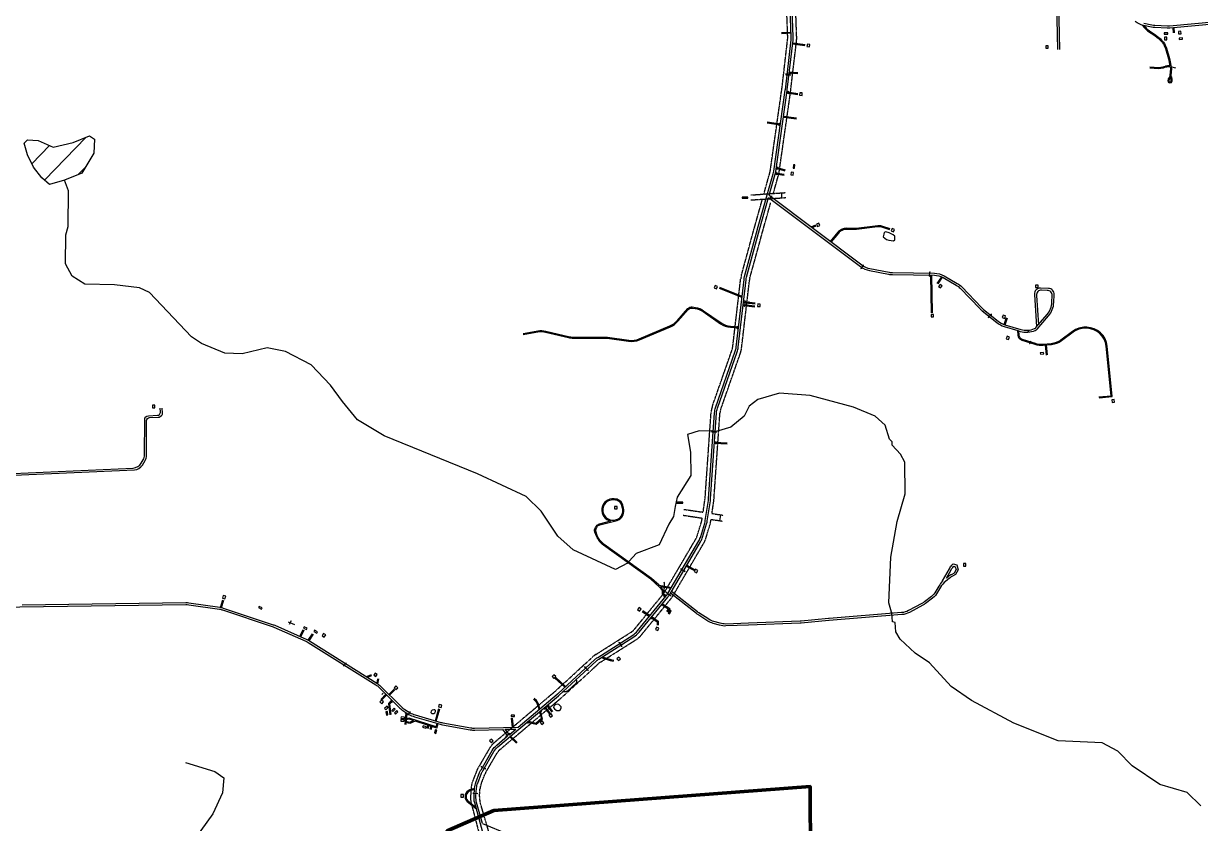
# Model space of a CAD drawing. Header units: inches. Extents: x 2666812 to 2767151, y 580083 to 705712.
# Drawn here: x 2693907 to 2705730, y 655775 to 663811 of the extents above; entities that cross this region are included whole.
import ezdxf

# ---------------------------------------------------------------- set-up
doc = ezdxf.new("R2010")
doc.units = ezdxf.units.IN
doc.header["$MEASUREMENT"] = 0
doc.linetypes.add('PHANTOM', pattern=[2.5, 1.25, -0.25, 0.25, -0.25, 0.25, -0.25])
for name, color, linetype in [('HY-SHORE', 5, 'Continuous'), ('PLD-LANDBASE', 252, 'Continuous'), ('PLD-PAR', 1, 'Continuous')]:
    doc.layers.add(name, color=color, linetype=linetype)
doc.layers.add('PLD-REMOTE-BOUNDARY', color=40, linetype='Continuous', lineweight=80)

# ---------------------------------------------------------------- blocks, each defined once
blk = doc.blocks.new('*X13')
at = {"color": 0}
for p, q in [((2694118, 662239), (2694536, 662669)), ((2693991, 662403), (2694169, 662586)), ((2694457, 662294), (2694527, 662366))]:
    blk.add_line(p, q, dxfattribs=at)
blk = doc.blocks.new('SPLICE')
blk.add_lwpolyline([(0, 0, 0, 6, 0), (18, 0, 6, 6, 0)], format="xyseb")
blk = doc.blocks.new('DRWAYCULVERT')
for p, q in [((-13, 2), (-10, 0)), ((-10, 0), (-13, -2)), ((-10, 0), (10, 0)), ((13, 2), (10, 0)), ((10, 0), (13, -2))]:
    blk.add_line(p, q)
blk = doc.blocks.new('CULVERT')
for p, q in [((-52, 7), (-41, 0)), ((-41, 0), (-52, -7)), ((-41, 0), (41, 0)), ((52, 7), (41, 0)), ((41, 0), (52, -7))]:
    blk.add_line(p, q)
blk = doc.blocks.new('CULVERT-LONG-PT1')
for p, q in [((-12, 7), (0, 0)), ((0, 0), (-12, -7))]:
    blk.add_line(p, q)
blk = doc.blocks.new('CULVERT-LONG-PT2')
for p, q in [((12, 7), (0, 0)), ((0, 0), (12, -7))]:
    blk.add_line(p, q)
blk = doc.blocks.new('DWELLING2')
blk.add_lwpolyline([(28, -26), (28, 26), (-23, 26), (-23, -26)], close=True)
blk = doc.blocks.new('HOUSETRL')
blk.add_lwpolyline([(-34, -15), (34, -15), (34, 15), (-34, 15)], close=True)

msp = doc.modelspace()

# ---------------------------------------------------------------- linework, layer by layer
at = {"layer": 'HY-SHORE'}
for p, q in [((2693913, 662609), (2693946, 662643)), ((2693913, 662609), (2693946, 662643)), ((2693948, 662493), (2693913, 662609)), ((2693948, 662493), (2693913, 662609)), ((2693946, 662643), (2694054, 662636)), ((2693946, 662643), (2694054, 662636)), ((2694054, 662636), (2694205, 662571)), ((2694054, 662636), (2694205, 662571)), ((2694205, 662571), (2694405, 662615)), ((2694205, 662571), (2694405, 662615)), ((2694405, 662615), (2694570, 662684)), ((2694405, 662615), (2694570, 662684)), ((2694570, 662684), (2694621, 662651)), ((2694570, 662684), (2694621, 662651)), ((2694621, 662651), (2694614, 662509)), ((2694621, 662651), (2694614, 662509)), ((2694007, 662369), (2693948, 662493)), ((2694007, 662369), (2693948, 662493)), ((2694614, 662509), (2694491, 662308)), ((2694614, 662509), (2694491, 662308)), ((2694092, 662261), (2694007, 662369)), ((2694092, 662261), (2694007, 662369)), ((2694168, 662195), (2694092, 662261)), ((2694168, 662195), (2694092, 662261)), ((2694317, 662239), (2694168, 662195)), ((2694317, 662239), (2694168, 662195)), ((2694491, 662308), (2694317, 662239)), ((2694491, 662308), (2694317, 662239)), ((2694360, 662131), (2694317, 662239)), ((2694356, 661773), (2694360, 662131)), ((2694332, 661689), (2694356, 661773)), ((2694327, 661397), (2694332, 661689)), ((2694395, 661273), (2694327, 661397)), ((2694521, 661192), (2694395, 661273)), ((2694821, 661187), (2694521, 661192)), ((2695071, 661156), (2694821, 661187)), ((2695172, 661108), (2695071, 661156)), ((2695594, 660663), (2695172, 661108)), ((2695695, 660597), (2695594, 660663)), ((2695929, 660500), (2695695, 660597)), ((2696104, 660493), (2695929, 660500)), ((2696354, 660554), (2696104, 660493)), ((2696538, 660515), (2696354, 660554)), ((2696797, 660384), (2696538, 660515)), ((2696991, 660178), (2696797, 660384)), ((2697110, 660013), (2696991, 660178)), ((2697262, 659831), (2697110, 660013)), ((2701285, 660036), (2701195, 659969)), ((2701502, 660097), (2701285, 660036)), ((2701810, 660076), (2701502, 660097)), ((2702245, 659956), (2701810, 660076)), ((2701195, 659969), (2701146, 659868)), ((2702463, 659867), (2702245, 659956)), ((2697531, 659668), (2697262, 659831)), ((2701014, 659758), (2700866, 659712)), ((2701146, 659868), (2701014, 659758)), ((2702564, 659776), (2702463, 659867)), ((2702607, 659635), (2702564, 659776)), ((2698469, 659287), (2697531, 659668)), ((2700693, 659720), (2700578, 659684)), ((2700578, 659684), (2700608, 659504)), ((2700820, 659715), (2700693, 659720)), ((2702632, 659610), (2702607, 659635)), ((2702633, 659577), (2702632, 659610)), ((2702717, 659486), (2702633, 659577)), ((2700608, 659504), (2700611, 659270)), ((2702760, 659404), (2702717, 659486)), ((2702763, 659086), (2702760, 659404)), ((2698955, 659059), (2698469, 659287)), ((2700611, 659270), (2700474, 659053)), ((2699107, 658911), (2698955, 659059)), ((2700474, 659053), (2700454, 658959)), ((2702683, 658810), (2702763, 659086)), ((2700454, 658959), (2700438, 658858)), ((2699276, 658663), (2699107, 658911)), ((2700438, 658858), (2700389, 658783)), ((2702621, 658451), (2702683, 658810)), ((2700389, 658783), (2700294, 658574)), ((2699428, 658523), (2699276, 658663)), ((2700294, 658574), (2700060, 658487)), ((2699854, 658328), (2699428, 658523)), ((2700060, 658487), (2699990, 658410)), ((2699973, 658390), (2699854, 658328)), ((2702601, 657993), (2702621, 658451)), ((2702625, 657898), (2702601, 657993)), ((2702637, 657801), (2702632, 657847)), ((2702662, 657794), (2702637, 657801)), ((2702671, 657702), (2702662, 657794)), ((2702714, 657627), (2702671, 657702)), ((2702865, 657487), (2702714, 657627)), ((2703008, 657389), (2702865, 657487)), ((2703227, 657150), (2703008, 657389)), ((2703429, 657010), (2703227, 657150)), ((2703856, 656782), (2703429, 657010)), ((2704301, 656604), (2703856, 656782)), ((2704743, 656584), (2704301, 656604)), ((2704902, 656502), (2704743, 656584)), ((2705045, 656354), (2704902, 656502)), ((2695535, 656386), (2695828, 656298)), ((2705322, 656166), (2705045, 656354)), ((2695828, 656298), (2695920, 656232)), ((2695920, 656232), (2695905, 656082)), ((2705598, 656085), (2705322, 656166)), ((2695905, 656082), (2695808, 655872)), ((2705733, 655954), (2705598, 656085)), ((2695808, 655872), (2695627, 655620))]:
    msp.add_line(p, q, dxfattribs=at)
for points in [[(2702643, 661689), (2702602, 661709), (2702571, 661718), (2702554, 661711), (2702548, 661695), (2702543, 661667), (2702576, 661641), (2702599, 661634), (2702646, 661629), (2702661, 661638), (2702661, 661659), (2702661, 661674), (2702643, 661689)], [(2700346, 658165), (2700345, 658190), (2700342, 658200)], [(2700368, 658094), (2700366, 658096), (2700360, 658100), (2700354, 658104), (2700350, 658108), (2700345, 658117), (2700344, 658123), (2700346, 658130), (2700343, 658139), (2700343, 658139)], [(2698028, 656918), (2698011, 656913), (2698002, 656903), (2697998, 656890), (2698009, 656880), (2698028, 656879), (2698038, 656885), (2698046, 656899), (2698045, 656909), (2698040, 656916), (2698028, 656918)], [(2699308, 656946), (2699299, 656957), (2699283, 656970), (2699275, 656975), (2699256, 656971), (2699243, 656963), (2699235, 656952), (2699231, 656940), (2699241, 656926), (2699241, 656926), (2699257, 656912), (2699262, 656911), (2699275, 656911), (2699288, 656911), (2699300, 656919), (2699305, 656927), (2699309, 656938), (2699308, 656946)]]:
    msp.add_lwpolyline(points, dxfattribs=at)
at = {"layer": 'PLD-LANDBASE'}
for p, q in [((2701562, 663310), (2701568, 663306)), ((2701568, 663306), (2701608, 663303)), ((2701614, 663305), (2701608, 663303)), ((2705484, 663362), (2705432, 663375)), ((2701567, 663296), (2701561, 663294)), ((2701567, 663296), (2701607, 663293)), ((2701607, 663293), (2701613, 663289)), ((2701520, 662110), (2701523, 662060)), ((2695271, 659883), (2695272, 659883)), ((2695283, 659910), (2695279, 659947)), ((2695279, 659863), (2695293, 659875)), ((2695304, 659901), (2695299, 659949)), ((2700823, 659709), (2700817, 659706)), ((2700818, 659723), (2700824, 659719)), ((2700823, 659709), (2700864, 659707)), ((2700824, 659719), (2700864, 659717)), ((2700870, 659720), (2700864, 659717)), ((2700864, 659707), (2700869, 659704)), ((2700908, 658877), (2700899, 658817)), ((2700271, 657801), (2700271, 657769)), ((2700282, 657806), (2700281, 657769)), ((2697507, 657072), (2697519, 657083))]:
    msp.add_line(p, q, dxfattribs=at)
for points in [[(2701398, 662086), (2701457, 662297, 0.033156), (2701463, 662325), (2701579, 663139, 0.006321), (2701580, 663144), (2701638, 663645, 0.038375), (2701639, 663679), (2701602, 664667)], [(2698876, 656744), (2699267, 657074, 0.010447), (2699274, 657079), (2699647, 657422, -0.044741), (2699675, 657443), (2700027, 657666, 0.080829), (2700075, 657709), (2700363, 658061, 0.038525), (2700380, 658086), (2700691, 658615, 0.059284), (2700710, 658659), (2700750, 658792, 0.035865), (2700756, 658820), (2700787, 659020, 0.020267), (2700789, 659036), (2700849, 659900, -0.066755), (2700859, 659952), (2701057, 660519, 0.055088), (2701067, 660561), (2701146, 661240, -0.037728), (2701151, 661269), (2701282, 661747, -0.001842), (2701282, 661748), (2701438, 662302, 0.033156), (2701443, 662328), (2701559, 663142, 0.006321), (2701560, 663147), (2701618, 663648, 0.038375), (2701619, 663678), (2701585, 664600)], [(2704338, 664416), (2704304, 664202, 0.04487), (2704302, 664167), (2704314, 663552)], [(2704291, 664248), (2704285, 664205, 0.04487), (2704282, 664166), (2704294, 663551)], [(2705894, 663807), (2705423, 663766, -0.032707), (2705397, 663765), (2705272, 663771, -0.042559), (2705239, 663775), (2705158, 663792, -0.114838), (2705076, 663831)], [(2705144, 663796), (2705170, 663766, 0.0667), (2705210, 663732), (2705263, 663697), (2705305, 663665, -0.073213), (2705346, 663623), (2705350, 663618, -0.081189), (2705379, 663560), (2705411, 663456), (2705423, 663388)], [(2705161, 663792), (2705177, 663774, 0.0667), (2705217, 663739), (2705269, 663705), (2705312, 663672, -0.073213), (2705353, 663631), (2705359, 663623, -0.081189), (2705388, 663565), (2705421, 663459), (2705438, 663358), (2705434, 663292), (2705432, 663287)], [(2705892, 663827), (2705421, 663786, -0.032707), (2705398, 663785), (2705273, 663791, -0.042559), (2705243, 663794), (2705163, 663812, -0.114838)], [(2705223, 663375), (2705309, 663371), (2705357, 663378, 0.048085), (2705372, 663381), (2705382, 663385, -0.127491), (2705422, 663388), (2705423, 663388)], [(2705223, 663365), (2705309, 663361), (2705360, 663368, 0.048085), (2705374, 663372), (2705383, 663375, -0.127491), (2705423, 663378), (2705425, 663377)], [(2698517, 655775), (2698459, 655987, -0.085377), (2698452, 656048), (2698458, 656129, -0.074969), (2698470, 656181), (2698508, 656279, -0.039486), (2698520, 656305), (2698633, 656499, -0.085929), (2698673, 656546), (2699280, 657058, 0.010447), (2699287, 657065), (2699660, 657407, -0.044741), (2699686, 657426), (2700038, 657649, 0.080829), (2700091, 657696), (2700378, 658048, 0.038525), (2700398, 658076), (2700708, 658605, 0.059284), (2700729, 658653), (2700769, 658786, 0.035865), (2700776, 658817), (2700807, 659017, 0.020267), (2700809, 659035), (2700868, 659899, -0.066755), (2700878, 659946), (2701076, 660512, 0.055088), (2701087, 660559), (2701165, 661237, -0.037728), (2701171, 661264), (2701301, 661742, -0.001842), (2701301, 661743), (2701392, 662065)], [(2701392, 662065), (2702316, 661370, 0.113682), (2702406, 661330), (2702598, 661293, 0.044669), (2702637, 661289), (2703057, 661283, -0.127216), (2703144, 661260), (2703277, 661184, -0.071575), (2703317, 661152), (2703517, 660944, 0.031488), (2703538, 660925), (2703684, 660807, 0.097755), (2703760, 660767), (2703895, 660726)], [(2701398, 662086), (2702328, 661386, 0.113682), (2702410, 661350), (2702602, 661313, 0.044669), (2702637, 661309), (2703057, 661303, -0.127216), (2703154, 661277), (2703287, 661201, -0.071575), (2703332, 661166), (2703532, 660957, 0.031488), (2703550, 660940), (2703697, 660822, 0.097755), (2703765, 660786), (2703925, 660739, 0.178383), (2704063, 660747), (2704067, 660749, 0.112672), (2704077, 660757), (2704190, 660889, 0.168124), (2704237, 661011), (2704240, 661079, 0.415247), (2704192, 661131), (2704134, 661133, 0.443935), (2704083, 661080), (2704102, 660786)], [(2702612, 661750), (2702531, 661775, 0.108588), (2702488, 661779), (2702273, 661752, -0.039874), (2702257, 661751), (2702175, 661754, 0.115046), (2702131, 661745), (2702123, 661741, 0.113567), (2702088, 661714), (2702012, 661623)], [(2702609, 661740), (2702530, 661765, 0.108588), (2702487, 661769), (2702274, 661742, -0.039874), (2702258, 661741), (2702177, 661743, 0.115046), (2702133, 661735), (2702130, 661733, 0.113567), (2702094, 661706), (2702020, 661617)], [(2703895, 660726), (2703919, 660719, 0.178383), (2704071, 660729), (2704079, 660733, 0.112672), (2704090, 660741), (2704205, 660876, 0.168124), (2704257, 661010), (2704260, 661088, 0.415247), (2704203, 661151), (2704124, 661153, 0.443935), (2704062, 661090), (2704083, 660764)], [(2698925, 660698), (2699074, 660724, -0.102301), (2699154, 660722), (2699383, 660667, 0.058033), (2699429, 660662), (2699745, 660661, -0.033311), (2699772, 660659), (2699987, 660629, 0.134953), (2700092, 660643), (2700401, 660774, 0.113405), (2700474, 660826), (2700580, 660947, -0.257866), (2700625, 660964), (2700657, 660959, -0.111376), (2700739, 660926), (2700916, 660805, 0.126343), (2701009, 660771), (2701090, 660763)], [(2698927, 660689), (2699075, 660715, -0.102301), (2699152, 660712), (2699381, 660657, 0.058033), (2699429, 660652), (2699745, 660651, -0.033311), (2699770, 660649), (2699986, 660619, 0.134953), (2700096, 660634), (2700405, 660765, 0.113405), (2700481, 660820), (2700584, 660937, -0.257866), (2700629, 660953), (2700655, 660949, -0.111376), (2700733, 660918), (2700910, 660796, 0.126343), (2701008, 660761), (2701089, 660753)], [(2704711, 660060), (2704832, 660072), (2704783, 660569, 0.380001), (2704588, 660750), (2704574, 660750, 0.16514), (2704452, 660711), (2704333, 660623, -0.13645), (2704233, 660585), (2704149, 660577, -0.100561), (2704070, 660586), (2703939, 660628, -0.312512), (2703898, 660682), (2703895, 660726)], [(2704712, 660050), (2704843, 660063), (2704793, 660570, 0.380001), (2704588, 660760), (2704575, 660760, 0.16514), (2704446, 660719), (2704327, 660631, -0.13645), (2704232, 660595), (2704148, 660587, -0.100561), (2704073, 660596), (2703942, 660637, -0.312512), (2703908, 660682), (2703906, 660723)], [(2693802, 659292), (2695008, 659346, 0.251884), (2695090, 659395), (2695109, 659428, 0.135092), (2695123, 659479), (2695124, 659832, -0.400705), (2695162, 659872), (2695253, 659876)], [(2693809, 659273), (2695020, 659327, 0.251884), (2695101, 659376), (2695129, 659422, 0.135092), (2695143, 659473), (2695143, 659822, -0.400705), (2695172, 659852), (2695261, 659856)], [(2700292, 658168), (2700216, 658237), (2699741, 658578, -0.146295), (2699671, 658669), (2699659, 658702, -0.23586), (2699663, 658746), (2699668, 658754, -0.193552), (2699698, 658776), (2699872, 658820, 0.271387), (2699930, 658877), (2699934, 658892, 0.12778), (2699935, 658943), (2699927, 658973, 0.233578), (2699882, 659027), (2699880, 659028, 0.071371), (2699858, 659034), (2699839, 659036, 0.954119), (2699807, 658814)], [(2700356, 658052), (2700335, 658069, -0.276222), (2700326, 658093), (2700327, 658098, 0.217356), (2700322, 658118), (2700296, 658150), (2700209, 658229), (2699733, 658572, -0.146295), (2699663, 658663), (2699647, 658703, -0.23586), (2699652, 658747), (2699662, 658763, -0.193552), (2699692, 658785), (2699807, 658814)], [(2703140, 658213), (2703208, 658333, -0.05559), (2703234, 658369), (2703245, 658382), (2703284, 658372), (2703297, 658323), (2703271, 658275), (2703241, 658260, 0.050118), (2703208, 658238), (2703169, 658207, 0.094899), (2703120, 658150), (2703090, 658098, -0.097991), (2703039, 658040), (2702969, 657986, -0.041971), (2702941, 657968), (2702807, 657896, -0.103104), (2702729, 657873), (2702000, 657815, 0.004369), (2701997, 657815), (2701720, 657788, -0.013921), (2701709, 657787), (2701191, 657766, -0.002185), (2701190, 657766), (2700962, 657759, -0.078129), (2700900, 657766), (2700835, 657785, -0.073504), (2700782, 657809), (2700681, 657874, -0.021895), (2700667, 657885), (2700405, 658088)], [(2700362, 658060), (2700346, 658073, -0.276222), (2700337, 658097), (2700337, 658100, 0.217356), (2700333, 658120), (2700305, 658156)], [(2703140, 658213, 0.035899), (2703102, 658160), (2703072, 658108, -0.097991), (2703027, 658056), (2702957, 658002, -0.041971), (2702931, 657985), (2702798, 657914, -0.103104), (2702727, 657893), (2701999, 657835, 0.004369), (2701995, 657835), (2701718, 657808, -0.013921), (2701708, 657807), (2701191, 657786, -0.002185), (2701189, 657786), (2700961, 657779, -0.078129), (2700906, 657786), (2700841, 657804, -0.073504), (2700793, 657826), (2700692, 657891, -0.021895), (2700679, 657900), (2700415, 658105)], [(2693894, 657971), (2695537, 657995, -0.039644), (2695569, 657993), (2695879, 657948, -0.044754), (2695913, 657939), (2696413, 657772, -0.023221), (2696430, 657766), (2696752, 657623, -0.036159), (2696778, 657610), (2697456, 657185, -0.05439), (2697490, 657158), (2697702, 656949, 0.055286), (2697737, 656921), (2697790, 656888, 0.068305), (2697840, 656866), (2698098, 656791, 0.027004), (2698119, 656786), (2698399, 656736, 0.050183), (2698438, 656733), (2698876, 656744)], [(2692915, 657937), (2695537, 657975, -0.039644), (2695566, 657973), (2695876, 657928, -0.044754), (2695907, 657920), (2696406, 657753, -0.023221), (2696422, 657747), (2696744, 657605, -0.036159), (2696767, 657593), (2697445, 657168, -0.05439), (2697476, 657143), (2697688, 656934, 0.055286), (2697726, 656904), (2697779, 656871, 0.068305), (2697834, 656847), (2698092, 656772, 0.027004), (2698115, 656766), (2698395, 656716, 0.050183), (2698439, 656713), (2698717, 656720)], [(2699087, 656922), (2699076, 656960, 0.129379), (2699050, 657003), (2699029, 657024)], [(2699095, 656929), (2699085, 656965, 0.129379), (2699059, 657009), (2699036, 657031)], [(2698170, 652806), (2698285, 653105, 0.049679), (2698295, 653143), (2698324, 653306, 0.018771), (2698327, 653321), (2698383, 653884, -0.011577), (2698385, 653893), (2698591, 655286, 0.056897), (2698592, 655331), (2698583, 655451, 0.047624), (2698576, 655488), (2698439, 655982, -0.085377), (2698433, 656049), (2698438, 656130, -0.074969), (2698451, 656188), (2698489, 656287, -0.039486), (2698503, 656315), (2698616, 656509, -0.085929), (2698660, 656561), (2698770, 656654)], [(2698438, 656126), (2698391, 656112, 0.556855), (2698362, 655997), (2698456, 655923)], [(2698437, 656116), (2698394, 656102, 0.553222), (2698369, 656004), (2698451, 655939)], [(2698517, 655775), (2699035, 655560, -0.012721), (2699044, 655556), (2700763, 654736, -0.054132), (2700800, 654713), (2700991, 654564, -0.076629), (2701033, 654520), (2701134, 654374, -0.040614), (2701150, 654345), (2701352, 653916, 0.106592), (2701404, 653850), (2701609, 653675, -0.047651), (2701635, 653648), (2702256, 652873, 0.178367), (2702374, 652802), (2702456, 652786, 0.070774), (2702512, 652783), (2702836, 652813)]]:
    msp.add_lwpolyline(points, format="xyb", dxfattribs=at)
at = {"layer": 'PLD-LANDBASE', "linetype": 'PHANTOM'}
for points in [[(2701440, 662105), (2701491, 662287, 0.033156), (2701498, 662320), (2701614, 663134, 0.006321), (2701614, 663140), (2701673, 663641, 0.038375), (2701674, 663680), (2701636, 664718)], [(2701344, 662098), (2701404, 662311, 0.033156), (2701409, 662333), (2701524, 663147, 0.006321), (2701525, 663151), (2701583, 663652, 0.038375), (2701584, 663677), (2701551, 664569)], [(2700734, 658902), (2700752, 659026, 0.020267), (2700754, 659039), (2700814, 659903, -0.066755), (2700826, 659964), (2701024, 660530, 0.055088), (2701032, 660565), (2701111, 661244, -0.037728), (2701118, 661278), (2701248, 661756, -0.001842), (2701249, 661758), (2701330, 662047)], [(2700823, 658889), (2700841, 659012, 0.020267), (2700843, 659033), (2700903, 659896, -0.066755), (2700911, 659934), (2701109, 660500, 0.055088), (2701121, 660555), (2701200, 661233, -0.037728), (2701204, 661255), (2701335, 661733, -0.001842), (2701335, 661734), (2701413, 662011)], [(2698851, 656768), (2699245, 657101, 0.010447), (2699250, 657105), (2699623, 657447, -0.044741), (2699656, 657473), (2700009, 657696, 0.080829), (2700048, 657731), (2700336, 658083, 0.038525), (2700350, 658104), (2700661, 658633, 0.059284), (2700676, 658669), (2700717, 658802, 0.035865), (2700722, 658825), (2700725, 658843)], [(2700456, 658105), (2700738, 658587, 0.059284), (2700763, 658643), (2700803, 658776, 0.035865), (2700811, 658811), (2700814, 658830)], [(2698584, 655683), (2698492, 655996, -0.085377), (2698487, 656045), (2698493, 656126, -0.074969), (2698503, 656168), (2698541, 656267, -0.039486), (2698550, 656287), (2698664, 656482, -0.085929), (2698695, 656519), (2699303, 657032, 0.010447), (2699311, 657039), (2699684, 657381, -0.044741), (2699705, 657397), (2700057, 657619, 0.080829), (2700118, 657674), (2700405, 658026, 0.056518), (2700456, 658105, 0.02315)], [(2698851, 656768), (2698637, 656588, 0.085929), (2698586, 656527), (2698473, 656333, 0.039486), (2698457, 656299), (2698419, 656201, 0.074969), (2698403, 656133), (2698398, 656052, 0.085377), (2698406, 655972), (2698488, 655657)]]:
    msp.add_lwpolyline(points, format="xyb", dxfattribs=at)
at = {"layer": 'PLD-LANDBASE'}
for points in [[(2701618, 663723), (2701521, 663718)], [(2701618, 663713), (2701522, 663708)], [(2705452, 663768), (2705457, 663717)], [(2705462, 663769), (2705467, 663718)], [(2701633, 663606), (2701757, 663590)], [(2701635, 663616), (2701758, 663600)], [(2701568, 663306), (2701567, 663296)], [(2701600, 663316), (2701684, 663308)], [(2701601, 663326), (2701685, 663318)], [(2701607, 663293), (2701608, 663303)], [(2705425, 663377), (2705428, 663358), (2705424, 663293), (2705418, 663274), (2705407, 663257), (2705404, 663236), (2705405, 663222), (2705419, 663217), (2705438, 663218), (2705447, 663231), (2705446, 663251), (2705442, 663274), (2705432, 663287)], [(2705429, 663275), (2705427, 663270), (2705417, 663254), (2705414, 663235), (2705415, 663229), (2705421, 663227), (2705432, 663227), (2705437, 663234), (2705437, 663249), (2705433, 663270), (2705429, 663275)], [(2701576, 663116), (2701684, 663100)], [(2701577, 663126), (2701686, 663110)], [(2701671, 662850), (2701540, 662867)], [(2701672, 662860), (2701542, 662877)], [(2701509, 662792), (2701376, 662809)], [(2701511, 662802), (2701378, 662819)], [(2701468, 662357), (2701554, 662333)], [(2701469, 662367), (2701557, 662343)], [(2701458, 662302), (2701547, 662288)], [(2701461, 662312), (2701549, 662298)], [(2701403, 662051), (2701420, 662075)], [(2701818, 661769), (2701867, 661788)], [(2701828, 661762), (2701871, 661779)], [(2702324, 661354), (2702342, 661382)], [(2703009, 661275), (2703010, 661314)], [(2703027, 660906), (2703023, 661284)], [(2703037, 660906), (2703033, 661284)], [(2703128, 661267), (2703083, 661201)], [(2703137, 661263), (2703091, 661195)], [(2701125, 661060), (2700899, 661149)], [(2701126, 661070), (2700902, 661158)], [(2701135, 660978), (2701253, 660966)], [(2701137, 660988), (2701254, 660976)], [(2701139, 661009), (2701256, 660997)], [(2701140, 661018), (2701257, 661006)], [(2701157, 661021), (2701150, 660972)], [(2701191, 661016), (2701200, 661015), (2701189, 661001), (2701199, 661000)], [(2703603, 660861), (2703627, 660887)], [(2703757, 660789), (2703781, 660857)], [(2703767, 660786), (2703791, 660854)], [(2704000, 660731), (2703997, 660723), (2704002, 660719), (2704000, 660711)], [(2704170, 660579), (2704179, 660481)], [(2704180, 660580), (2704189, 660482)], [(2700824, 659719), (2700823, 659709)], [(2700864, 659707), (2700864, 659717)], [(2700848, 659606), (2700976, 659599)], [(2700848, 659596), (2700975, 659589)], [(2700565, 658361), (2700642, 658319)], [(2700570, 658370), (2700647, 658328)], [(2700292, 658168), (2700416, 658147)], [(2700309, 658150), (2700301, 658144)], [(2700311, 658148), (2700303, 658142)], [(2700305, 658156), (2700411, 658138)], [(2700313, 658146), (2700305, 658140)], [(2700314, 658143), (2700306, 658137)], [(2695887, 657946), (2695908, 658021)], [(2695897, 657944), (2695918, 658019)], [(2700326, 657983), (2700398, 657936)], [(2700123, 657906), (2700195, 657855)], [(2700129, 657914), (2700201, 657863)], [(2700319, 657976), (2700384, 657933)], [(2700384, 657933), (2700366, 657906)], [(2700398, 657936), (2700374, 657900)], [(2696566, 657802), (2696629, 657775)], [(2696595, 657812), (2696577, 657775)], [(2700211, 657843), (2700271, 657801)], [(2700231, 657845), (2700237, 657841), (2700217, 657837), (2700224, 657832)], [(2700218, 657851), (2700282, 657806)], [(2696683, 657654), (2696717, 657723)], [(2696693, 657650), (2696726, 657719)], [(2696767, 657616), (2696810, 657681)], [(2696776, 657611), (2696819, 657676)], [(2699710, 657442), (2699800, 657412), (2699835, 657405)], [(2699721, 657448), (2699806, 657421), (2699838, 657415)], [(2697128, 657361), (2697144, 657383)], [(2697351, 657251), (2697401, 657273)], [(2697361, 657244), (2697405, 657263)], [(2697458, 657183), (2697465, 657229)], [(2697467, 657177), (2697475, 657227)], [(2699345, 657145), (2699246, 657236)], [(2699353, 657152), (2699253, 657243)], [(2699459, 657222), (2699462, 657210), (2699462, 657195), (2699457, 657185), (2699374, 657107), (2699350, 657098), (2699342, 657098), (2699323, 657097)], [(2697495, 657022), (2697547, 657073)], [(2697502, 657015), (2697555, 657066)], [(2697577, 657072), (2697630, 657125)], [(2697584, 657065), (2697637, 657118)], [(2697608, 657014), (2697573, 656979), (2697588, 656868)], [(2697615, 657007), (2697583, 656975), (2697598, 656869)], [(2698044, 656806), (2698079, 656930)], [(2698053, 656804), (2698089, 656927)], [(2699139, 656939), (2699190, 656874)], [(2699146, 656945), (2699198, 656880)], [(2699164, 656960), (2699215, 656895)], [(2699171, 656967), (2699222, 656901)], [(2697747, 656891), (2697739, 656770)], [(2697757, 656885), (2697749, 656769)], [(2697840, 656804), (2697786, 656780), (2697750, 656788)], [(2697825, 656808), (2697785, 656791), (2697751, 656798)], [(2697825, 656808), (2697780, 656823), (2697752, 656815)], [(2698052, 656746), (2697780, 656833), (2697753, 656826)], [(2697773, 656870), (2697789, 656894)], [(2698059, 656733), (2697840, 656804)], [(2698818, 656742), (2698808, 656832)], [(2698828, 656743), (2698818, 656833)], [(2698966, 656794), (2699058, 656772), (2699121, 656828), (2699101, 656907)], [(2698976, 656802), (2699055, 656783), (2699110, 656832), (2699092, 656900)], [(2697970, 656762), (2697959, 656728)], [(2697980, 656759), (2697969, 656725)], [(2697998, 656753), (2697987, 656719)], [(2698008, 656750), (2697997, 656716)], [(2698052, 656746), (2698061, 656780)], [(2698059, 656733), (2698071, 656778)], [(2698717, 656720), (2698770, 656654)], [(2698742, 656721), (2698852, 656723)], [(2698742, 656721), (2698785, 656667)], [(2698785, 656667), (2698852, 656723)], [(2698757, 656652), (2698786, 656677)], [(2698792, 656647), (2698859, 656582)], [(2698800, 656653), (2698866, 656589)]]:
    msp.add_lwpolyline(points, dxfattribs=at)
at = {"layer": 'PLD-LANDBASE', "color": 1}
for points in [[(2701125, 662068), (2701125, 662058), (2701184, 662058), (2701184, 662068), (2701125, 662068)], [(2700471, 659003), (2700471, 658993), (2700530, 658993), (2700530, 659003), (2700471, 659003)]]:
    msp.add_lwpolyline(points, close=True, dxfattribs=at)
at = {"layer": 'PLD-LANDBASE', "linetype": 'PHANTOM'}
for points in [[(2701212, 662089), (2701563, 662113)], [(2701215, 662039), (2701566, 662063)], [(2700541, 658931), (2700734, 658902)], [(2700532, 658872), (2700725, 658843)], [(2700814, 658830), (2700928, 658813)], [(2700823, 658889), (2700937, 658872)]]:
    msp.add_lwpolyline(points, dxfattribs=at)
at = {"layer": 'PLD-LANDBASE'}
for points in [[(2699842, 658823), (2699864, 658828, 0.271387), (2699922, 658885), (2699924, 658892, 0.12778), (2699925, 658943), (2699919, 658966, 0.215856), (2699877, 659018), (2699877, 659018, 0.071371), (2699855, 659024), (2699838, 659026, 1.121658), (2699842, 658823)], [(2703179, 658241), (2703225, 658323, -0.05559), (2703249, 658356), (2703252, 658359), (2703267, 658355), (2703275, 658325), (2703256, 658290), (2703232, 658278, 0.050118), (2703195, 658254)]]:
    msp.add_lwpolyline(points, format="xyb", close=True, dxfattribs=at)
for centre, start, end in [((2695252, 659906), 272.5554, 309.5485), ((2695253, 659907), 309.5485, 5.889), ((2695274, 659898), 309.5485, 5.889), ((2695260, 659886), 272.5554, 309.5485)]:
    msp.add_arc(centre, 30, start, end, dxfattribs=at)
at = {"layer": 'PLD-REMOTE-BOUNDARY'}
for points in [[(2683143, 668376), (2683209, 660479), (2683213, 660479), (2685871, 660510), (2685905, 658115), (2688114, 658122), (2688565, 657310), (2688574, 655312), (2691206, 655339), (2696510, 655381), (2693837, 655366), (2697959, 655389), (2698164, 655702), (2698630, 655904), (2701809, 656148), (2701814, 655418), (2704446, 655441), (2704471, 652803), (2704516, 650178), (2705678, 649048), (2706238, 648404)], [(2706238, 648404), (2705678, 649048), (2704516, 650178), (2704471, 652803), (2704446, 655441), (2701814, 655418), (2701809, 656148), (2698630, 655904), (2698164, 655702), (2697959, 655389), (2697953, 653571), (2697209, 653566), (2697209, 652409), (2697385, 652409), (2697385, 650573), (2696562, 650110), (2696595, 647462), (2696695, 642121)]]:
    msp.add_lwpolyline(points, dxfattribs=at)

# ---------------------------------------------------------------- block references
at = {"layer": 'HY-SHORE'}
msp.add_blockref('*X13', (0, 0), dxfattribs=at)
at = {"layer": 'PLD-LANDBASE'}
for p, rotation in [((2701589, 663119), 80.17689852013768), ((2701498, 662798), 83.4778867391347), ((2701480, 662358), 79.7739522067523), ((2701472, 662304), 80.53366946598452), ((2701077, 660758), 82.1966515281057), ((2704020, 660608), 72.34326847014606), ((2700862, 659600), 86.31786503490076), ((2699981, 658399), 48.07603175403165), ((2700344, 658153), 84.15893444370656), ((2700349, 658063), 54.028812066169), ((2700193, 657861), 49.78127431639489), ((2700218, 657844), 54.58574617190126), ((2697600, 656998), 313.4633261526876), ((2699149, 656934), 40.47473057432282), ((2699174, 656954), 42.01440915155809), ((2697752, 656880), 331.0081602369658), ((2698982, 656794), 42.48360682097832), ((2699098, 656893), 39.61764771950714)]:
    msp.add_blockref('DRWAYCULVERT', p, dxfattribs=dict(at, rotation=rotation))
for name, p, xscale, yscale, zscale, rotation in [('CULVERT-LONG-PT1', (2701403, 662051), 0.5, 0.5, 0.5, 55.34245274793997), ('CULVERT-LONG-PT2', (2701420, 662075), 0.5, 0.5, 0.5, 55.34245274793997), ('SPLICE', (2701520, 662110), 0.5, 0.5, 0.5, 273.9098438107709), ('SPLICE', (2701523, 662060), 0.5, 0.5, 0.5, 93.90984381062435), ('CULVERT-LONG-PT1', (2702324, 661354), 0.5, 0.5, 0.5, 57.60141469665296), ('CULVERT-LONG-PT2', (2702342, 661382), 0.5, 0.5, 0.5, 57.60141469665296), ('CULVERT-LONG-PT2', (2703010, 661314), 0.4999999999999999, 0.4999999999999999, 0.4999999999999999, 88.61916201768574), ('CULVERT-LONG-PT1', (2703009, 661275), 0.4999999999999999, 0.4999999999999999, 0.4999999999999999, 88.61916201768574), ('CULVERT-LONG-PT2', (2701150, 660972), 0.5, 0.5, 0.5, 262.5289609712555), ('CULVERT-LONG-PT1', (2701157, 661021), 0.5, 0.5, 0.5, 262.5289609712555), ('CULVERT-LONG-PT1', (2703603, 660861), 0.4999999999999999, 0.4999999999999999, 0.4999999999999999, 47.54144517139271), ('CULVERT-LONG-PT2', (2703627, 660887), 0.4999999999999999, 0.4999999999999999, 0.4999999999999999, 47.54144517139271), ('SPLICE', (2700899, 658817), 0.4999999999999999, 0.4999999999999999, 0.4999999999999999, 81.58093796074378), ('SPLICE', (2700908, 658877), 0.5, 0.5, 0.5, 261.5809379633725), ('CULVERT', (2700531, 658320), 0.4999999999999999, 0.4999999999999999, 0.4999999999999999, 327.9000467252533), ('CULVERT', (2700389, 658077), 0.5, 0.5, 0.5, 321.1354314174403), ('CULVERT', (2702629, 657872), 0.5, 0.5, 0.5, 277.0310465556981), ('CULVERT', (2699905, 657573), 0.4999999999999999, 0.4999999999999999, 0.4999999999999999, 300.4008868281606), ('CULVERT-LONG-PT1', (2697128, 657361), 0.5, 0.5, 0.5, 53.43657326288886), ('CULVERT-LONG-PT2', (2697144, 657383), 0.5, 0.5, 0.5, 53.43657326288886), ('CULVERT', (2699560, 657330), 0.5, 0.5, 0.5, 314.3680184961206), ('CULVERT-LONG-PT1', (2697773, 656870), 0.5, 0.5, 0.5, 57.45457952594365), ('CULVERT-LONG-PT2', (2697789, 656894), 0.5, 0.5, 0.5, 57.45457952594365), ('CULVERT-LONG-PT2', (2698786, 656677), 0.5, 0.5, 0.5, 41.43231461169805), ('CULVERT-LONG-PT1', (2698757, 656652), 0.5, 0.5, 0.5, 41.43231461169805), ('CULVERT', (2698527, 656335), 0.5, 0.5, 0.5, 331.1422997555996), ('CULVERT', (2698446, 656077), 0.5, 0.5, 0.5, 356.8661997545723)]:
    msp.add_blockref(name, p, dxfattribs=dict(at, xscale=xscale, yscale=yscale, zscale=zscale, rotation=rotation))
at = {"layer": 'PLD-PAR', "xscale": 0.5, "yscale": 0.5, "zscale": 0.5}
for name, p in [('HOUSETRL', (2705384, 663711)), ('DWELLING2', (2705380, 663662)), ('DWELLING2', (2704187, 663576)), ('DWELLING2', (2704085, 661171)), ('DWELLING2', (2703036, 660877)), ('DWELLING2', (2695213, 659964)), ('DWELLING2', (2699856, 658948)), ('DWELLING2', (2703360, 658373))]:
    msp.add_blockref(name, p, dxfattribs=at)
at = {"layer": 'PLD-PAR'}
for name, p, xscale, yscale, zscale, rotation in [('DWELLING2', (2705521, 663721), 0.5000000001992368, 0.5000000001992368, 0.5000000001992368, 6.223343151352132), ('HOUSETRL', (2705533, 663659), 0.4999999999053578, 0.4999999999053578, 0.4999999999053578, 7.035171534582364), ('DWELLING2', (2701791, 663591), 0.4999999999863853, 0.4999999999863853, 0.4999999999863853, 350.1382615992689), ('DWELLING2', (2701715, 663102), 0.5000000002257254, 0.5000000002257254, 0.5000000002257254, 354.5619450627967), ('HOUSETRL', (2701647, 662375), 0.4999999999328337, 0.4999999999328337, 0.4999999999328337, 86.02594287207472), ('DWELLING2', (2701627, 662304), 0.4999999999412705, 0.4999999999412705, 0.4999999999412705, 353.4828699630939), ('DWELLING2', (2701889, 661789), 0.5000000000802357, 0.5000000000802357, 0.5000000000802357, 22.98043762795156), ('DWELLING2', (2702638, 661736), 0.5000000000356455, 0.5000000000356455, 0.5000000000356455, 334.9919555820845), ('DWELLING2', (2700861, 661164), 0.4999999999103126, 0.4999999999103126, 0.4999999999103126, 334.6627363105441), ('DWELLING2', (2703116, 661174), 0.5000000000235726, 0.5000000000235726, 0.5000000000235726, 323.7065604299611), ('DWELLING2', (2701293, 660982), 0.4999999998607303, 0.4999999998607303, 0.4999999998607303, 353.6622093490945), ('DWELLING2', (2703755, 660866), 0.5000000000799933, 0.5000000000799933, 0.5000000000799933, 340.9746437827473), ('DWELLING2', (2703794, 660653), 0.5000000000160991, 0.5000000000160991, 0.5000000000160991, 337.2688446800594), ('HOUSETRL', (2704138, 660498), 0.4999999999756166, 0.4999999999756166, 0.4999999999756166, 6.579318888822135), ('DWELLING2', (2704852, 660020), 0.4999999999647748, 0.4999999999647748, 0.4999999999647748, 8.467838490464512), ('DWELLING2', (2700662, 658310), 0.500000000056137, 0.500000000056137, 0.500000000056137, 60.91506191048897), ('DWELLING2', (2695921, 658049), 0.4999999998578605, 0.4999999998578605, 0.4999999998578605, 342.2228150386042), ('HOUSETRL', (2696287, 657942), 0.5, 0.5, 0.5, 332.3634269091895), ('DWELLING2', (2700091, 657926), 0.5000000001214842, 0.5000000001214842, 0.5000000001214842, 320.8558912978786), ('HOUSETRL', (2700399, 657901), 0.5000000001691598, 0.5000000001691598, 0.5000000001691598, 57.76079224579129), ('HOUSETRL', (2696739, 657737), 0.5000000000318235, 0.5000000000318235, 0.5000000000318235, 333.9536496902331), ('DWELLING2', (2700272, 657730), 0.500000000134315, 0.500000000134315, 0.500000000134315, 334.2682415650846), ('HOUSETRL', (2696842, 657702), 0.4999999998533298, 0.4999999998533298, 0.4999999998533298, 330.4984142208876), ('DWELLING2', (2696924, 657666), 0.4999999998060831, 0.4999999998060831, 0.4999999998060831, 326.3622352263152), ('DWELLING2', (2699884, 657430), 0.5000000000206511, 0.5000000000206511, 0.5000000000206511, 310.190552429409), ('DWELLING2', (2697441, 657269), 0.4999999999764266, 0.4999999999764266, 0.4999999999764266, 328.8151089958792), ('DWELLING2', (2697647, 657138), 0.5000000001322747, 0.5000000001322747, 0.5000000001322747, 45.52396357458608), ('DWELLING2', (2699234, 657250), 0.5000000001484034, 0.5000000001484034, 0.5000000001484034, 45.55513134663368), ('DWELLING2', (2697504, 656996), 0.5000000001322747, 0.5000000001322747, 0.5000000001322747, 45.52396357458608), ('HOUSETRL', (2697552, 656935), 0.4999999998490128, 0.4999999998490128, 0.4999999998490128, 43.91567997969047), ('HOUSETRL', (2697624, 656918), 0.5000000001793713, 0.5000000001793713, 0.5000000001793713, 43.51970353493149), ('DWELLING2', (2698091, 656956), 0.5000000000125432, 0.5000000000125432, 0.5000000000125432, 344.1868561100778), ('HOUSETRL', (2697557, 656881), 0.4999999999518306, 0.4999999999518306, 0.4999999999518306, 277.2088809094254), ('HOUSETRL', (2697650, 656892), 0.5000000001793713, 0.5000000001793713, 0.5000000001793713, 43.51970353493149), ('HOUSETRL', (2697714, 656810), 0.5000000002165634, 0.5000000002165634, 0.5000000002165634, 356.0396525520746), ('HOUSETRL', (2697716, 656838), 0.5000000002165634, 0.5000000002165634, 0.5000000002165634, 356.0396525520746), ('HOUSETRL', (2698823, 656857), 0.4999999999437319, 0.4999999999437319, 0.4999999999437319, 0.5671828894236806), ('DWELLING2', (2699115, 656788), 0.5000000000222253, 0.5000000000222253, 0.5000000000222253, 311.9215084176005), ('DWELLING2', (2699203, 656861), 0.4999999999963333, 0.4999999999963333, 0.4999999999963333, 306.8810641941228), ('HOUSETRL', (2697935, 656744), 0.4999999999712075, 0.4999999999712075, 0.4999999999712075, 341.1823269789988), ('HOUSETRL', (2698046, 656699), 0.4999999999863904, 0.4999999999863904, 0.4999999999863904, 75.11864063304577), ('DWELLING2', (2698606, 656604), 0.5000000000312342, 0.5000000000312342, 0.5000000000312342, 45.61793438912022), ('DWELLING2', (2698313, 656052), 0.5, 0.5, 0.5, 359.7285550674358)]:
    msp.add_blockref(name, p, dxfattribs=dict(at, xscale=xscale, yscale=yscale, zscale=zscale, rotation=rotation))

doc.saveas('drawing.dxf')
